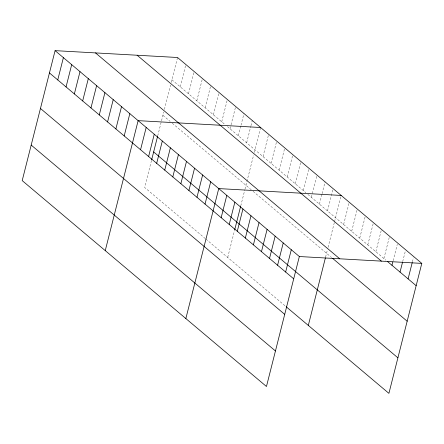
<?xml version="1.0" encoding="UTF-8"?>
<svg xmlns="http://www.w3.org/2000/svg" width="444" height="444" viewBox="0 0 444 444"><rect width="100%" height="100%" fill="white"/><g stroke="black" fill="none" stroke-linecap="round" stroke-linejoin="round"><path stroke-width="0.33" stroke-dasharray="2.22 1.67" d="M151.482 160.484L144.655 187.468L205.383 238.656M157.709 135.875L163.742 112.032M164.408 109.396L170.568 85.048M171.234 82.418L177.539 57.498M180.209 86.785L185.847 64.497M188.511 93.784L194.15 71.495M196.814 100.788L202.453 78.499M205.122 107.787L210.761 85.498M213.425 114.785L219.064 92.496M221.728 121.789L227.372 99.5M230.036 128.788L230.863 125.513M231.03 124.853L235.675 106.499M238.339 135.786L240.826 125.957M240.992 125.302L243.978 113.498M246.642 142.79L250.793 126.401M250.96 125.746L252.286 120.502M227.7 257.47L234.526 230.492M240.759 205.877L244.822 189.821M244.983 189.177L253.618 155.056M254.284 152.42L260.589 127.5M263.009 156.582L268.648 134.293M271.068 163.381L276.712 141.092M279.132 170.174L284.771 147.885M287.19 176.967L292.829 154.679M295.254 183.761L300.893 161.472M303.313 190.554L308.952 168.265M311.372 197.352L317.01 175.064M319.436 204.146L321.922 194.311M322.089 193.656L325.075 181.857M327.494 210.939L333.133 188.65M325.585 257.12L327.394 249.978M328.061 247.347L334.388 222.339M334.554 221.684L341.192 195.443M343.617 224.531L349.256 202.242M351.676 231.324L357.315 209.035M359.734 238.117L365.379 215.828M367.799 244.91L373.437 222.622M375.857 251.709L381.496 229.42M383.916 258.502L389.56 236.214M393.14 260.706L397.286 244.317M402.691 261.599L405.35 251.11M412.415 261.838L413.408 257.909M171.9 79.787L225.363 124.853M227.439 126.601L305.833 192.679M307.847 194.378L385.93 260.201M162.909 115.318L170.174 121.445M172.25 123.193L252.508 190.842M253.008 191.27L331.601 257.514M205.899 239.094L285.636 306.305"/><path stroke-width="0.67" d="M55.089 50.644L22.2 180.608L266.461 386.502L299.345 256.532L55.089 50.644L177.539 57.498L421.8 263.392L388.911 393.356L286.141 306.726M57.753 79.931L63.392 57.642M66.056 86.93L71.695 64.641M74.359 93.934L80.003 71.645M82.667 100.932L88.306 78.644M90.97 107.931L96.609 85.642M99.278 114.935L104.917 92.646M107.581 121.934L113.22 99.645M115.884 128.932L121.523 106.643M124.192 135.936L129.831 113.647M105.25 250.616L138.134 120.646L260.589 127.5M140.554 149.728L146.198 127.439M148.618 156.521L154.257 134.232M151.648 159.829L157.548 136.513M156.677 163.32L162.315 141.031M164.735 170.113L170.379 147.824M172.799 176.906L178.438 154.617M180.858 183.699L186.497 161.411M188.916 190.498L194.561 168.204M196.981 197.291L202.619 175.003M205.039 204.085L210.678 181.796M185.853 318.559L218.742 188.589L341.192 195.443M221.162 217.671L226.801 195.382M229.221 224.47L234.859 202.181M234.693 229.831L240.593 206.521M237.285 231.263L242.924 208.974M245.343 238.056L250.982 215.767M253.402 244.849L259.041 222.561M261.466 251.648L267.105 229.359M269.525 258.441L275.163 236.153M277.583 265.235L283.228 242.946M285.647 272.028L291.286 249.739M308.308 325.413L325.424 257.764M391.98 265.296L392.807 262.016M400.038 272.089L402.525 262.254M408.097 278.882L412.248 262.498M299.345 256.532L421.8 263.392M387.446 261.472L416.161 285.681M137.129 55.234L381.39 261.127M95.499 52.903L339.754 258.797M332.606 258.364L407.17 321.212M153.646 151.931L397.902 357.825M49.445 72.933L293.706 278.826M40.454 108.464L284.715 314.358M31.191 145.077L275.452 350.971"/></g></svg>
